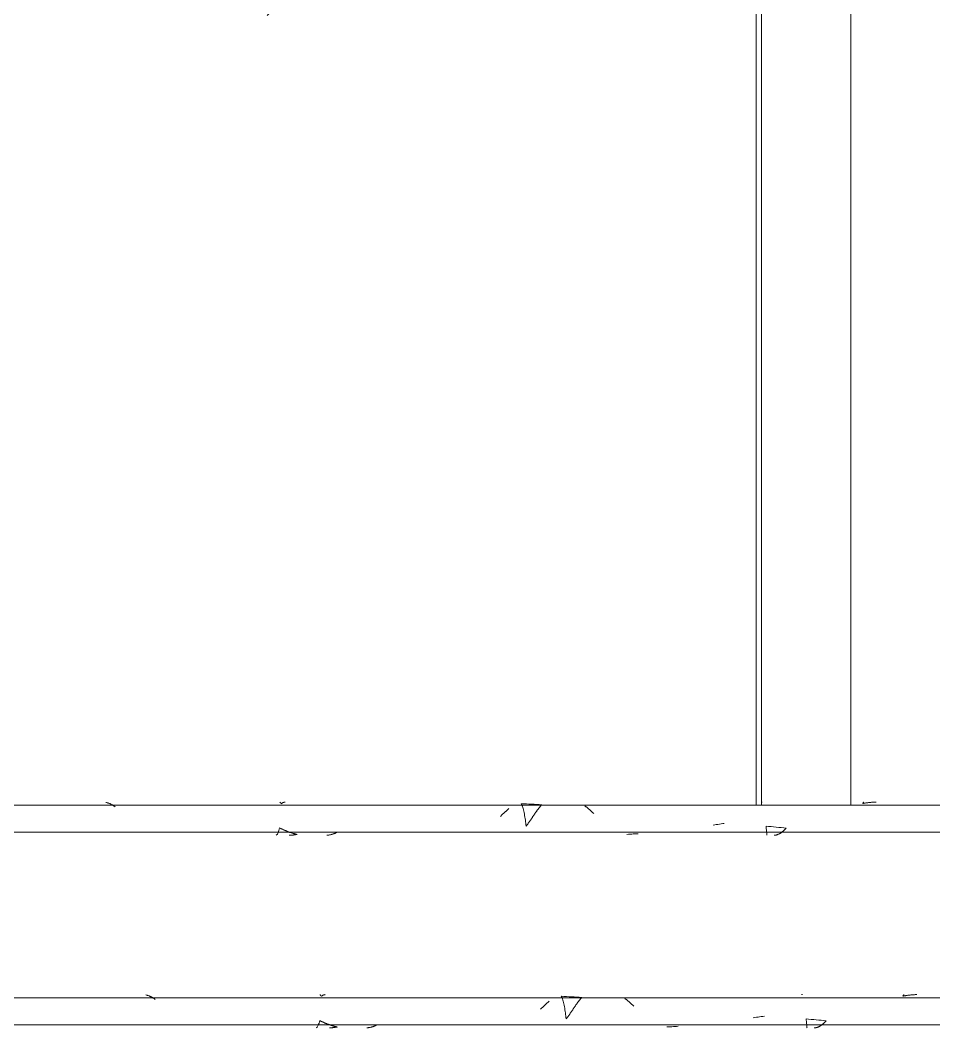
# Model space of a CAD drawing. Header units: millimetres. Extents: x -2100 to 124761, y -10432 to 93550.
# Drawn here: x 24236 to 24914, y -165 to 583 of the extents above; entities that cross this region are included whole.
import ezdxf

# ---------------------------------------------------------------- set-up
doc = ezdxf.new("R2010")
doc.units = ezdxf.units.MM
doc.linetypes.add('Centre', pattern=[31.75, 6.35, -4.7625, 15.875, -4.7625])
for name, color, linetype, lineweight in [('A-GLAZ-CWMG', 55, 'Continuous', 5), ('KINH', 152, 'Continuous', 5), ('NET THAY 1', 41, 'Continuous', 5), ('TRUC', 225, 'Continuous', 5)]:
    doc.layers.add(name, color=color, linetype=linetype, lineweight=lineweight)

# ---------------------------------------------------------------- blocks, each defined once
blk = doc.blocks.new('FP_9-MẶT ĐỨNG TRỤC A-Q')
at = {"layer": 'NET THAY 1'}
for p, q in [((24329.79, -140.87), (24329.5, -140.8)), ((24330.08, -140.94), (24329.79, -140.87)), ((24330.37, -141.02), (24330.08, -140.94)), ((24330.66, -141.1), (24330.37, -141.02)), ((24330.94, -141.19), (24330.66, -141.1)), ((24331.23, -141.29), (24330.94, -141.19)), ((24331.52, -141.39), (24331.23, -141.29)), ((24331.81, -141.5), (24331.52, -141.39)), ((24332.1, -141.62), (24331.81, -141.5)), ((24332.38, -141.74), (24332.1, -141.62)), ((24332.67, -141.87), (24332.38, -141.74)), ((24332.96, -142.01), (24332.67, -141.87)), ((24333.24, -142.15), (24332.96, -142.01)), ((24458.41, -140.58), (24458.71, -140.73)), ((24458.71, -140.73), (24459.01, -140.98)), ((24459.01, -140.98), (24459.3, -141.33)), ((24459.3, -141.33), (24459.59, -141.77)), ((24459.77, -141.63), (24459.59, -141.77)), ((24459.96, -141.5), (24459.77, -141.63)), ((24460.14, -141.38), (24459.96, -141.5)), ((24460.33, -141.26), (24460.14, -141.38)), ((24460.51, -141.15), (24460.33, -141.26)), ((24460.7, -141.05), (24460.51, -141.15)), ((24460.88, -140.96), (24460.7, -141.05)), ((24461.07, -140.88), (24460.88, -140.96)), ((24461.25, -140.81), (24461.07, -140.88)), ((24461.43, -140.74), (24461.25, -140.81)), ((24461.62, -140.69), (24461.43, -140.74)), ((24461.8, -140.64), (24461.62, -140.69)), ((24461.98, -140.6), (24461.8, -140.64)), ((24462.17, -140.57), (24461.98, -140.6)), ((24462.35, -140.55), (24462.17, -140.57)), ((24462.53, -140.53), (24462.35, -140.55)), ((24639.47, -141.87), (24637.56, -141.78)), ((24637.56, -141.78), (24637.85, -142.33)), ((24641.37, -141.96), (24639.47, -141.87)), ((24643.28, -142.06), (24641.37, -141.96)), ((24815.97, -140.54), (24815.72, -140.55)), ((24816.23, -140.54), (24815.97, -140.54)), ((24816.48, -140.53), (24816.23, -140.54)), ((24891.04, -141.43), (24890.93, -141.7)), ((24891.38, -141.6), (24890.93, -141.7)), ((24891.15, -141.19), (24891.04, -141.43)), ((24891.26, -140.99), (24891.15, -141.19)), ((24891.36, -140.82), (24891.26, -140.99)), ((24891.46, -140.7), (24891.36, -140.82)), ((24891.83, -141.51), (24891.38, -141.6)), ((24891.57, -140.6), (24891.46, -140.7)), ((24891.67, -140.55), (24891.57, -140.6)), ((24892.28, -141.43), (24891.83, -141.51)), ((24892.73, -141.34), (24892.28, -141.43)), ((24893.17, -141.26), (24892.73, -141.34)), ((24893.62, -141.19), (24893.17, -141.26)), ((24894.07, -141.12), (24893.62, -141.19)), ((24894.51, -141.05), (24894.07, -141.12)), ((24894.96, -140.99), (24894.51, -141.05)), ((24895.41, -140.93), (24894.96, -140.99)), ((24895.86, -140.88), (24895.41, -140.93)), ((24896.3, -140.82), (24895.86, -140.88)), ((24896.75, -140.78), (24896.3, -140.82)), ((24897.19, -140.73), (24896.75, -140.78)), ((24897.64, -140.7), (24897.19, -140.73)), ((24898.09, -140.66), (24897.64, -140.7)), ((24898.53, -140.63), (24898.09, -140.66)), ((24898.98, -140.6), (24898.53, -140.63)), ((24899.43, -140.58), (24898.98, -140.6)), ((24899.87, -140.56), (24899.43, -140.58)), ((24900.32, -140.55), (24899.87, -140.56)), ((24900.76, -140.54), (24900.32, -140.55)), ((24901.21, -140.53), (24900.76, -140.54)), ((31335.33, -142.86), (22887.32, -142.86)), ((24333.53, -142.29), (24333.24, -142.15)), ((24333.81, -142.45), (24333.53, -142.29)), ((24334.1, -142.61), (24333.81, -142.45)), ((24334.38, -142.77), (24334.1, -142.61)), ((24334.67, -142.94), (24334.38, -142.77)), ((24334.95, -143.12), (24334.67, -142.94)), ((24335.23, -143.3), (24334.95, -143.12)), ((24335.51, -143.48), (24335.23, -143.3)), ((24335.8, -143.67), (24335.51, -143.48)), ((24336.08, -143.87), (24335.8, -143.67)), ((24336.36, -144.07), (24336.08, -143.87)), ((24624.03, -149.48), (24623.76, -149.73)), ((24624.29, -149.23), (24624.03, -149.48)), ((24624.56, -148.98), (24624.29, -149.23)), ((24624.82, -148.73), (24624.56, -148.98)), ((24625.09, -148.48), (24624.82, -148.73)), ((24625.35, -148.24), (24625.09, -148.48)), ((24625.62, -148), (24625.35, -148.24)), ((24625.88, -147.76), (24625.62, -148)), ((24626.14, -147.52), (24625.88, -147.76)), ((24626.4, -147.29), (24626.14, -147.52)), ((24626.66, -147.05), (24626.4, -147.29)), ((24626.92, -146.82), (24626.66, -147.05)), ((24627.18, -146.6), (24626.92, -146.82)), ((24627.44, -146.37), (24627.18, -146.6)), ((24627.7, -146.15), (24627.44, -146.37)), ((24627.96, -145.93), (24627.7, -146.15)), ((24628.21, -145.72), (24627.96, -145.93)), ((24628.47, -145.5), (24628.21, -145.72)), ((24637.85, -142.33), (24638.14, -142.98)), ((24638.14, -142.98), (24638.42, -143.71)), ((24638.42, -143.71), (24638.69, -144.53)), ((24638.69, -144.53), (24638.95, -145.41)), ((24638.95, -145.41), (24639.2, -146.37)), ((24639.2, -146.37), (24639.43, -147.37)), ((24639.43, -147.37), (24639.66, -148.43)), ((24639.66, -148.43), (24639.88, -149.53)), ((24639.88, -149.53), (24640.08, -150.65)), ((24645.19, -142.16), (24643.28, -142.06)), ((24647.09, -142.27), (24645.19, -142.16)), ((24649, -142.37), (24647.09, -142.27)), ((24647.55, -149.44), (24647.33, -149.76)), ((24647.76, -149.12), (24647.55, -149.44)), ((24647.97, -148.8), (24647.76, -149.12)), ((24648.19, -148.49), (24647.97, -148.8)), ((24648.4, -148.18), (24648.19, -148.49)), ((24648.61, -147.87), (24648.4, -148.18)), ((24648.82, -147.57), (24648.61, -147.87)), ((24649.02, -147.27), (24648.82, -147.57)), ((24650.9, -142.48), (24649, -142.37)), ((24649.23, -146.98), (24649.02, -147.27)), ((24649.44, -146.68), (24649.23, -146.98)), ((24649.64, -146.4), (24649.44, -146.68)), ((24649.84, -146.12), (24649.64, -146.4)), ((24650.05, -145.84), (24649.84, -146.12)), ((24650.25, -145.57), (24650.05, -145.84)), ((24650.45, -145.3), (24650.25, -145.57)), ((24650.65, -145.04), (24650.45, -145.3)), ((24650.85, -144.79), (24650.65, -145.04)), ((24651.05, -144.54), (24650.85, -144.79)), ((24652.81, -142.59), (24650.9, -142.48)), ((24651.25, -144.3), (24651.05, -144.54)), ((24651.44, -144.06), (24651.25, -144.3)), ((24651.64, -143.83), (24651.44, -144.06)), ((24651.84, -143.61), (24651.64, -143.83)), ((24652.03, -143.39), (24651.84, -143.61)), ((24652.23, -143.18), (24652.03, -143.39)), ((24652.42, -142.98), (24652.23, -143.18)), ((24652.61, -142.78), (24652.42, -142.98)), ((24652.81, -142.59), (24652.61, -142.78)), ((24685.01, -143.64), (24684.73, -143.45)), ((24685.29, -143.83), (24685.01, -143.64)), ((24685.57, -144.03), (24685.29, -143.83)), ((24685.85, -144.24), (24685.57, -144.03)), ((24686.13, -144.45), (24685.85, -144.24)), ((24686.41, -144.67), (24686.13, -144.45)), ((24686.69, -144.89), (24686.41, -144.67)), ((24686.96, -145.11), (24686.69, -144.89)), ((24687.24, -145.34), (24686.96, -145.11)), ((24687.52, -145.57), (24687.24, -145.34)), ((24687.79, -145.81), (24687.52, -145.57)), ((24688.07, -146.05), (24687.79, -145.81)), ((24688.34, -146.29), (24688.07, -146.05)), ((24688.62, -146.54), (24688.34, -146.29)), ((24688.89, -146.79), (24688.62, -146.54)), ((24689.16, -147.05), (24688.89, -146.79)), ((24689.43, -147.3), (24689.16, -147.05)), ((24689.7, -147.57), (24689.43, -147.3)), ((24689.97, -147.83), (24689.7, -147.57)), ((24690.24, -148.1), (24689.97, -147.83)), ((24690.51, -148.37), (24690.24, -148.1)), ((24690.78, -148.64), (24690.51, -148.37)), ((24691.05, -148.91), (24690.78, -148.64)), ((24691.31, -149.19), (24691.05, -148.91)), ((24622.42, -151.01), (24622.15, -151.27)), ((24622.69, -150.76), (24622.42, -151.01)), ((24622.96, -150.5), (24622.69, -150.76)), ((24623.22, -150.24), (24622.96, -150.5)), ((24623.49, -149.99), (24623.22, -150.24)), ((24623.76, -149.73), (24623.49, -149.99)), ((24640.08, -150.65), (24640.27, -151.79)), ((24640.27, -151.79), (24640.44, -152.95)), ((24640.44, -152.95), (24640.61, -154.1)), ((24640.61, -154.1), (24640.76, -155.24)), ((24640.76, -155.24), (24640.9, -156.36)), ((24640.9, -156.36), (24641.02, -157.45)), ((24642.34, -156.97), (24642.1, -157.29)), ((24642.58, -156.66), (24642.34, -156.97)), ((24642.82, -156.34), (24642.58, -156.66)), ((24643.05, -156.02), (24642.82, -156.34)), ((24643.29, -155.7), (24643.05, -156.02)), ((24643.52, -155.37), (24643.29, -155.7)), ((24643.76, -155.04), (24643.52, -155.37)), ((24643.99, -154.71), (24643.76, -155.04)), ((24644.22, -154.38), (24643.99, -154.71)), ((24644.45, -154.05), (24644.22, -154.38)), ((24644.68, -153.72), (24644.45, -154.05)), ((24644.9, -153.39), (24644.68, -153.72)), ((24645.13, -153.06), (24644.9, -153.39)), ((24645.35, -152.72), (24645.13, -153.06)), ((24645.58, -152.39), (24645.35, -152.72)), ((24645.8, -152.06), (24645.58, -152.39)), ((24646.02, -151.72), (24645.8, -152.06)), ((24646.24, -151.39), (24646.02, -151.72)), ((24646.46, -151.06), (24646.24, -151.39)), ((24646.68, -150.73), (24646.46, -151.06)), ((24646.9, -150.41), (24646.68, -150.73)), ((24647.12, -150.08), (24646.9, -150.41)), ((24647.33, -149.76), (24647.12, -150.08)), ((24785.79, -156.84), (24784.61, -157.02)), ((24786.98, -156.65), (24785.79, -156.84)), ((24788.16, -156.47), (24786.98, -156.65)), ((22887.32, -162.86), (31335.33, -162.86)), ((24456.74, -164.27), (24456.44, -164.67)), ((24457.03, -163.76), (24456.74, -164.27)), ((24457.31, -163.15), (24457.03, -163.76)), ((24457.59, -162.45), (24457.31, -163.15)), ((24457.86, -161.65), (24457.59, -162.45)), ((24458.12, -160.77), (24457.86, -161.65)), ((24458.36, -159.82), (24458.12, -160.77)), ((24458.76, -159.99), (24458.37, -159.8)), ((24459.15, -160.18), (24458.76, -159.99)), ((24459.53, -160.37), (24459.15, -160.18)), ((24459.92, -160.55), (24459.53, -160.37)), ((24460.3, -160.73), (24459.92, -160.55)), ((24460.69, -160.91), (24460.3, -160.73)), ((24461.07, -161.09), (24460.69, -160.91)), ((24461.46, -161.26), (24461.07, -161.09)), ((24461.84, -161.43), (24461.46, -161.26)), ((24462.23, -161.59), (24461.84, -161.43)), ((24462.61, -161.76), (24462.23, -161.59)), ((24462.99, -161.92), (24462.61, -161.76)), ((24463.38, -162.07), (24462.99, -161.92)), ((24463.76, -162.23), (24463.38, -162.07)), ((24464.14, -162.38), (24463.76, -162.23)), ((24464.52, -162.52), (24464.14, -162.38)), ((24464.9, -162.67), (24464.52, -162.52)), ((24465.29, -162.81), (24464.9, -162.67)), ((24465.67, -162.94), (24465.29, -162.81)), ((24466.05, -163.08), (24465.67, -162.94)), ((24466.43, -163.2), (24466.05, -163.08)), ((24466.81, -163.33), (24466.43, -163.2)), ((24467.19, -163.45), (24466.81, -163.33)), ((24467.57, -163.57), (24467.19, -163.45)), ((24467.95, -163.68), (24467.57, -163.57)), ((24468.32, -163.79), (24467.95, -163.68)), ((24468.7, -163.9), (24468.32, -163.79)), ((24469.08, -164), (24468.7, -163.9)), ((24469.46, -164.1), (24469.08, -164)), ((24469.84, -164.19), (24469.46, -164.1)), ((24470.21, -164.28), (24469.84, -164.19)), ((24470.59, -164.37), (24470.21, -164.28)), ((24470.97, -164.45), (24470.59, -164.37)), ((24471.35, -164.53), (24470.97, -164.45)), ((24497.38, -164.44), (24497.08, -164.53)), ((24497.69, -164.35), (24497.38, -164.44)), ((24497.99, -164.25), (24497.69, -164.35)), ((24498.3, -164.15), (24497.99, -164.25)), ((24498.6, -164.04), (24498.3, -164.15)), ((24498.9, -163.93), (24498.6, -164.04)), ((24499.21, -163.81), (24498.9, -163.93)), ((24499.51, -163.69), (24499.21, -163.81)), ((24499.81, -163.56), (24499.51, -163.69)), ((24500.11, -163.42), (24499.81, -163.56)), ((24500.41, -163.29), (24500.11, -163.42)), ((24500.72, -163.15), (24500.41, -163.29)), ((24641.02, -157.45), (24641.14, -158.5)), ((24641.38, -158.2), (24641.14, -158.5)), ((24641.62, -157.9), (24641.38, -158.2)), ((24641.86, -157.59), (24641.62, -157.9)), ((24642.1, -157.29), (24641.86, -157.59)), ((24717.05, -164.47), (24715.85, -164.53)), ((24718.25, -164.4), (24717.05, -164.47)), ((24719.45, -164.33), (24718.25, -164.4)), ((24720.65, -164.26), (24719.45, -164.33)), ((24721.85, -164.19), (24720.65, -164.26)), ((24723.05, -164.11), (24721.85, -164.19)), ((24724.25, -164.03), (24723.05, -164.11)), ((24781.04, -157.56), (24779.86, -157.73)), ((24782.23, -157.38), (24781.04, -157.56)), ((24783.42, -157.2), (24782.23, -157.38)), ((24784.61, -157.02), (24783.42, -157.2)), ((24820.99, -158.7), (24819.11, -158.52)), ((24819.11, -158.52), (24819.21, -159.49)), ((24819.21, -159.49), (24819.3, -160.41)), ((24819.3, -160.41), (24819.38, -161.27)), ((24819.38, -161.27), (24819.46, -162.05)), ((24819.46, -162.05), (24819.52, -162.76)), ((24819.52, -162.76), (24819.57, -163.39)), ((24819.57, -163.39), (24819.62, -163.93)), ((24819.62, -163.93), (24819.67, -164.38)), ((24819.67, -164.38), (24819.71, -164.73)), ((24822.86, -158.88), (24820.99, -158.7)), ((24824.73, -159.06), (24822.86, -158.88)), ((24826.6, -159.23), (24824.73, -159.06)), ((24828.47, -159.41), (24826.6, -159.23)), ((24828.27, -164.45), (24828.01, -164.56)), ((24828.53, -164.33), (24828.27, -164.45)), ((24830.35, -159.58), (24828.47, -159.41)), ((24828.79, -164.21), (24828.53, -164.33)), ((24829.04, -164.08), (24828.79, -164.21)), ((24829.3, -163.94), (24829.04, -164.08)), ((24829.56, -163.79), (24829.3, -163.94)), ((24829.82, -163.63), (24829.56, -163.79)), ((24830.07, -163.47), (24829.82, -163.63)), ((24830.33, -163.3), (24830.07, -163.47)), ((24830.58, -163.12), (24830.33, -163.3)), ((24832.22, -159.75), (24830.35, -159.58)), ((24830.84, -162.93), (24830.58, -163.12)), ((24831.09, -162.74), (24830.84, -162.93)), ((24831.35, -162.54), (24831.09, -162.74)), ((24831.6, -162.33), (24831.35, -162.54)), ((24831.85, -162.12), (24831.6, -162.33)), ((24832.1, -161.9), (24831.85, -162.12)), ((24832.35, -161.67), (24832.1, -161.9)), ((24834.09, -159.92), (24832.22, -159.75)), ((24832.6, -161.44), (24832.35, -161.67)), ((24832.85, -161.2), (24832.6, -161.44)), ((24833.1, -160.95), (24832.85, -161.2)), ((24833.35, -160.7), (24833.1, -160.95)), ((24833.6, -160.45), (24833.35, -160.7)), ((24833.84, -160.18), (24833.6, -160.45)), ((24834.09, -159.92), (24833.84, -160.18)), ((24456.14, -164.95), (24455.84, -165.13)), ((24456.44, -164.67), (24456.14, -164.95)), ((24465.95, -165.18), (24465.58, -165.18)), ((24466.31, -165.16), (24465.95, -165.18)), ((24466.67, -165.15), (24466.31, -165.16)), ((24467.03, -165.13), (24466.67, -165.15)), ((24467.39, -165.1), (24467.03, -165.13)), ((24467.75, -165.07), (24467.39, -165.1)), ((24468.11, -165.04), (24467.75, -165.07)), ((24468.47, -165), (24468.11, -165.04)), ((24468.83, -164.96), (24468.47, -165)), ((24469.19, -164.91), (24468.83, -164.96)), ((24469.55, -164.86), (24469.19, -164.91)), ((24469.91, -164.8), (24469.55, -164.86)), ((24470.27, -164.74), (24469.91, -164.8)), ((24470.63, -164.67), (24470.27, -164.74)), ((24470.99, -164.6), (24470.63, -164.67)), ((24471.35, -164.53), (24470.99, -164.6)), ((24493.72, -165.13), (24493.41, -165.15)), ((24494.02, -165.1), (24493.72, -165.13)), ((24494.33, -165.07), (24494.02, -165.1)), ((24494.64, -165.03), (24494.33, -165.07)), ((24494.94, -164.99), (24494.64, -165.03)), ((24495.25, -164.94), (24494.94, -164.99)), ((24495.55, -164.88), (24495.25, -164.94)), ((24495.86, -164.82), (24495.55, -164.88)), ((24496.16, -164.76), (24495.86, -164.82)), ((24496.47, -164.69), (24496.16, -164.76)), ((24496.77, -164.61), (24496.47, -164.69)), ((24497.08, -164.53), (24496.77, -164.61)), ((24819.71, -164.73), (24819.75, -164.98)), ((24819.75, -164.98), (24819.78, -165.13)), ((24825.4, -165.17), (24825.14, -165.18)), ((24825.66, -165.15), (24825.4, -165.17)), ((24825.92, -165.12), (24825.66, -165.15)), ((24826.19, -165.08), (24825.92, -165.12)), ((24826.45, -165.03), (24826.19, -165.08)), ((24826.71, -164.97), (24826.45, -165.03)), ((24826.97, -164.91), (24826.71, -164.97)), ((24827.23, -164.83), (24826.97, -164.91)), ((24827.49, -164.75), (24827.23, -164.83)), ((24827.75, -164.66), (24827.49, -164.75)), ((24828.01, -164.56), (24827.75, -164.66))]:
    blk.add_line(p, q, dxfattribs=at)
blk = doc.blocks.new('FP_10-MẶT ĐỨNG TRỤC A-Q')
at = {"layer": 'NET THAY 1'}
for p, q in [((31305.6, 0), (22887.32, 0)), ((24300.04, 2.02), (24299.75, 2.08)), ((24300.33, 1.95), (24300.04, 2.02)), ((24300.62, 1.88), (24300.33, 1.95)), ((24300.91, 1.8), (24300.62, 1.88)), ((24301.2, 1.71), (24300.91, 1.8)), ((24301.49, 1.62), (24301.2, 1.71)), ((24301.77, 1.52), (24301.49, 1.62)), ((24302.06, 1.41), (24301.77, 1.52)), ((24302.35, 1.3), (24302.06, 1.41)), ((24302.64, 1.18), (24302.35, 1.3)), ((24302.92, 1.05), (24302.64, 1.18)), ((24303.21, 0.92), (24302.92, 1.05)), ((24303.5, 0.78), (24303.21, 0.92)), ((24303.78, 0.64), (24303.5, 0.78)), ((24304.07, 0.49), (24303.78, 0.64)), ((24304.35, 0.33), (24304.07, 0.49)), ((24304.64, 0.17), (24304.35, 0.33)), ((24304.92, 0), (24304.64, 0.17)), ((24305.2, -0.17), (24304.92, 0)), ((24428.7, 2.28), (24428.98, 2.14)), ((24428.98, 2.14), (24429.27, 1.9)), ((24429.27, 1.9), (24429.56, 1.57)), ((24429.56, 1.57), (24429.84, 1.15)), ((24430.02, 1.28), (24429.84, 1.15)), ((24430.2, 1.41), (24430.02, 1.28)), ((24430.38, 1.52), (24430.2, 1.41)), ((24430.56, 1.63), (24430.38, 1.52)), ((24430.74, 1.74), (24430.56, 1.63)), ((24430.92, 1.83), (24430.74, 1.74)), ((24431.1, 1.92), (24430.92, 1.83)), ((24431.28, 1.99), (24431.1, 1.92)), ((24431.46, 2.06), (24431.28, 1.99)), ((24431.64, 2.13), (24431.46, 2.06)), ((24431.82, 2.18), (24431.64, 2.13)), ((24432, 2.22), (24431.82, 2.18)), ((24432.17, 2.26), (24432, 2.22)), ((24432.35, 2.29), (24432.17, 2.26)), ((24432.53, 2.31), (24432.35, 2.29)), ((24432.71, 2.32), (24432.53, 2.31)), ((24609.72, 1.05), (24607.82, 1.14)), ((24607.82, 1.14), (24608.11, 0.6)), ((24608.11, 0.6), (24608.39, -0.04)), ((24611.63, 0.96), (24609.72, 1.05)), ((24613.53, 0.86), (24611.63, 0.96)), ((24615.44, 0.77), (24613.53, 0.86)), ((24617.34, 0.66), (24615.44, 0.77)), ((24619.25, 0.56), (24617.34, 0.66)), ((24621.15, 0.45), (24619.25, 0.56)), ((24623.06, 0.34), (24621.15, 0.45)), ((24622.87, 0.16), (24622.67, -0.03)), ((24623.06, 0.34), (24622.87, 0.16)), ((24786.25, 2.32), (24785.97, 2.31)), ((24786.52, 2.33), (24786.25, 2.32)), ((24861.29, 1.48), (24861.19, 1.22)), ((24861.64, 1.31), (24861.19, 1.22)), ((24861.4, 1.7), (24861.29, 1.48)), ((24861.5, 1.89), (24861.4, 1.7)), ((24861.6, 2.05), (24861.5, 1.89)), ((24861.7, 2.17), (24861.6, 2.05)), ((24862.1, 1.4), (24861.64, 1.31)), ((24861.8, 2.26), (24861.7, 2.17)), ((24861.9, 2.31), (24861.8, 2.26)), ((24862.55, 1.49), (24862.1, 1.4)), ((24863.01, 1.57), (24862.55, 1.49)), ((24863.46, 1.65), (24863.01, 1.57)), ((24863.92, 1.72), (24863.46, 1.65)), ((24864.37, 1.79), (24863.92, 1.72)), ((24864.82, 1.85), (24864.37, 1.79)), ((24865.28, 1.91), (24864.82, 1.85)), ((24865.73, 1.97), (24865.28, 1.91)), ((24866.19, 2.02), (24865.73, 1.97)), ((24866.64, 2.07), (24866.19, 2.02)), ((24867.09, 2.12), (24866.64, 2.07)), ((24867.55, 2.16), (24867.09, 2.12)), ((24868, 2.19), (24867.55, 2.16)), ((24868.45, 2.22), (24868, 2.19)), ((24868.91, 2.25), (24868.45, 2.22)), ((24869.36, 2.28), (24868.91, 2.25)), ((24869.81, 2.29), (24869.36, 2.28)), ((24870.27, 2.31), (24869.81, 2.29)), ((24870.72, 2.32), (24870.27, 2.31)), ((24871.17, 2.33), (24870.72, 2.32)), ((24305.49, -0.35), (24305.2, -0.17)), ((24305.77, -0.53), (24305.49, -0.35)), ((24306.05, -0.72), (24305.77, -0.53)), ((24306.33, -0.92), (24306.05, -0.72)), ((24306.61, -1.12), (24306.33, -0.92)), ((24593.49, -7.25), (24593.22, -7.5)), ((24593.76, -6.99), (24593.49, -7.25)), ((24594.02, -6.74), (24593.76, -6.99)), ((24594.29, -6.48), (24594.02, -6.74)), ((24594.56, -6.23), (24594.29, -6.48)), ((24594.82, -5.99), (24594.56, -6.23)), ((24595.09, -5.74), (24594.82, -5.99)), ((24595.35, -5.49), (24595.09, -5.74)), ((24595.61, -5.25), (24595.35, -5.49)), ((24595.88, -5.01), (24595.61, -5.25)), ((24596.14, -4.77), (24595.88, -5.01)), ((24596.4, -4.54), (24596.14, -4.77)), ((24596.66, -4.3), (24596.4, -4.54)), ((24596.92, -4.07), (24596.66, -4.3)), ((24597.18, -3.84), (24596.92, -4.07)), ((24597.44, -3.62), (24597.18, -3.84)), ((24597.7, -3.39), (24597.44, -3.62)), ((24597.96, -3.17), (24597.7, -3.39)), ((24598.21, -2.96), (24597.96, -3.17)), ((24598.47, -2.74), (24598.21, -2.96)), ((24598.73, -2.53), (24598.47, -2.74)), ((24608.39, -0.04), (24608.67, -0.76)), ((24608.67, -0.76), (24608.94, -1.57)), ((24608.94, -1.57), (24609.2, -2.44)), ((24609.2, -2.44), (24609.45, -3.39)), ((24609.45, -3.39), (24609.69, -4.39)), ((24609.69, -4.39), (24609.92, -5.44)), ((24609.92, -5.44), (24610.14, -6.53)), ((24610.14, -6.53), (24610.34, -7.65)), ((24617.17, -7.41), (24616.95, -7.74)), ((24617.38, -7.09), (24617.17, -7.41)), ((24617.6, -6.76), (24617.38, -7.09)), ((24617.81, -6.44), (24617.6, -6.76)), ((24618.03, -6.12), (24617.81, -6.44)), ((24618.24, -5.81), (24618.03, -6.12)), ((24618.45, -5.5), (24618.24, -5.81)), ((24618.66, -5.19), (24618.45, -5.5)), ((24618.87, -4.88), (24618.66, -5.19)), ((24619.08, -4.58), (24618.87, -4.88)), ((24619.28, -4.29), (24619.08, -4.58)), ((24619.49, -3.99), (24619.28, -4.29)), ((24619.69, -3.7), (24619.49, -3.99)), ((24619.9, -3.42), (24619.69, -3.7)), ((24620.1, -3.14), (24619.9, -3.42)), ((24620.31, -2.87), (24620.1, -3.14)), ((24620.51, -2.6), (24620.31, -2.87)), ((24620.71, -2.33), (24620.51, -2.6)), ((24620.91, -2.08), (24620.71, -2.33)), ((24621.11, -1.82), (24620.91, -2.08)), ((24621.31, -1.58), (24621.11, -1.82)), ((24621.5, -1.34), (24621.31, -1.58)), ((24621.7, -1.1), (24621.5, -1.34)), ((24621.9, -0.88), (24621.7, -1.1)), ((24622.09, -0.66), (24621.9, -0.88)), ((24622.29, -0.44), (24622.09, -0.66)), ((24622.48, -0.23), (24622.29, -0.44)), ((24622.67, -0.03), (24622.48, -0.23)), ((24655.26, -0.69), (24654.98, -0.5)), ((24655.54, -0.88), (24655.26, -0.69)), ((24655.83, -1.08), (24655.54, -0.88)), ((24656.11, -1.28), (24655.83, -1.08)), ((24656.39, -1.49), (24656.11, -1.28)), ((24656.66, -1.7), (24656.39, -1.49)), ((24656.94, -1.92), (24656.66, -1.7)), ((24657.22, -2.14), (24656.94, -1.92)), ((24657.5, -2.37), (24657.22, -2.14)), ((24657.78, -2.6), (24657.5, -2.37)), ((24658.05, -2.83), (24657.78, -2.6)), ((24658.33, -3.07), (24658.05, -2.83)), ((24658.6, -3.32), (24658.33, -3.07)), ((24658.88, -3.56), (24658.6, -3.32)), ((24659.15, -3.81), (24658.88, -3.56)), ((24659.42, -4.06), (24659.15, -3.81)), ((24659.69, -4.32), (24659.42, -4.06)), ((24659.97, -4.58), (24659.69, -4.32)), ((24660.24, -4.84), (24659.97, -4.58)), ((24660.51, -5.11), (24660.24, -4.84)), ((24660.77, -5.38), (24660.51, -5.11)), ((24661.04, -5.65), (24660.77, -5.38)), ((24661.31, -5.92), (24661.04, -5.65)), ((24661.58, -6.2), (24661.31, -5.92)), ((24592.68, -8.02), (24592.41, -8.28)), ((24592.95, -7.76), (24592.68, -8.02)), ((24593.22, -7.5), (24592.95, -7.76)), ((24610.34, -7.65), (24610.53, -8.8)), ((24610.53, -8.8), (24610.71, -9.95)), ((24610.71, -9.95), (24610.88, -11.1)), ((24610.88, -11.1), (24611.03, -12.25)), ((24611.03, -12.25), (24611.17, -13.37)), ((24611.17, -13.37), (24611.3, -14.46)), ((24611.3, -14.46), (24611.41, -15.52)), ((24611.9, -14.91), (24611.66, -15.22)), ((24612.14, -14.61), (24611.9, -14.91)), ((24612.38, -14.3), (24612.14, -14.61)), ((24612.62, -13.98), (24612.38, -14.3)), ((24612.85, -13.66), (24612.62, -13.98)), ((24613.09, -13.35), (24612.85, -13.66)), ((24613.33, -13.02), (24613.09, -13.35)), ((24613.56, -12.7), (24613.33, -13.02)), ((24613.79, -12.37), (24613.56, -12.7)), ((24614.03, -12.05), (24613.79, -12.37)), ((24614.26, -11.72), (24614.03, -12.05)), ((24614.49, -11.39), (24614.26, -11.72)), ((24614.72, -11.05), (24614.49, -11.39)), ((24614.94, -10.72), (24614.72, -11.05)), ((24615.17, -10.39), (24614.94, -10.72)), ((24615.4, -10.06), (24615.17, -10.39)), ((24615.62, -9.72), (24615.4, -10.06)), ((24615.85, -9.39), (24615.62, -9.72)), ((24616.07, -9.06), (24615.85, -9.39)), ((24616.29, -8.73), (24616.07, -9.06)), ((24616.51, -8.39), (24616.29, -8.73)), ((24616.73, -8.07), (24616.51, -8.39)), ((24616.95, -7.74), (24616.73, -8.07)), ((24751.32, -14.57), (24750.13, -14.75)), ((24752.51, -14.39), (24751.32, -14.57)), ((24753.69, -14.21), (24752.51, -14.39)), ((24754.88, -14.03), (24753.69, -14.21)), ((24756.07, -13.84), (24754.88, -14.03)), ((24757.25, -13.66), (24756.07, -13.84)), ((24758.44, -13.48), (24757.25, -13.66)), ((22887.32, -20), (31305.6, -20)), ((24426.4, -22.09), (24426.09, -22.27)), ((24426.7, -21.8), (24426.4, -22.09)), ((24427, -21.39), (24426.7, -21.8)), ((24427.29, -20.87), (24427, -21.39)), ((24427.58, -20.25), (24427.29, -20.87)), ((24427.86, -19.53), (24427.58, -20.25)), ((24428.13, -18.71), (24427.86, -19.53)), ((24428.39, -17.81), (24428.13, -18.71)), ((24428.64, -16.84), (24428.39, -17.81)), ((24429.04, -17.02), (24428.65, -16.82)), ((24429.42, -17.21), (24429.04, -17.02)), ((24429.81, -17.4), (24429.42, -17.21)), ((24430.2, -17.58), (24429.81, -17.4)), ((24430.58, -17.77), (24430.2, -17.58)), ((24430.97, -17.95), (24430.58, -17.77)), ((24431.35, -18.12), (24430.97, -17.95)), ((24431.74, -18.3), (24431.35, -18.12)), ((24432.12, -18.47), (24431.74, -18.3)), ((24432.51, -18.64), (24432.12, -18.47)), ((24432.89, -18.8), (24432.51, -18.64)), ((24433.27, -18.96), (24432.89, -18.8)), ((24433.66, -19.12), (24433.27, -18.96)), ((24434.04, -19.28), (24433.66, -19.12)), ((24434.42, -19.43), (24434.04, -19.28)), ((24434.8, -19.58), (24434.42, -19.43)), ((24435.19, -19.72), (24434.8, -19.58)), ((24435.57, -19.87), (24435.19, -19.72)), ((24435.95, -20), (24435.57, -19.87)), ((24436.04, -22.32), (24435.67, -22.33)), ((24436.33, -20.14), (24435.95, -20)), ((24436.41, -22.31), (24436.04, -22.32)), ((24436.71, -20.27), (24436.33, -20.14)), ((24436.79, -22.29), (24436.41, -22.31)), ((24437.09, -20.4), (24436.71, -20.27)), ((24437.16, -22.27), (24436.79, -22.29)), ((24437.47, -20.52), (24437.09, -20.4)), ((24437.53, -22.24), (24437.16, -22.27)), ((24437.85, -20.64), (24437.47, -20.52)), ((24437.91, -22.21), (24437.53, -22.24)), ((24438.23, -20.76), (24437.85, -20.64)), ((24438.28, -22.17), (24437.91, -22.21)), ((24438.61, -20.87), (24438.23, -20.76)), ((24438.65, -22.13), (24438.28, -22.17)), ((24438.99, -20.98), (24438.61, -20.87)), ((24439.02, -22.08), (24438.65, -22.13)), ((24439.36, -21.08), (24438.99, -20.98)), ((24439.4, -22.03), (24439.02, -22.08)), ((24439.74, -21.18), (24439.36, -21.08)), ((24439.77, -21.97), (24439.4, -22.03)), ((24440.12, -21.28), (24439.74, -21.18)), ((24440.14, -21.91), (24439.77, -21.97)), ((24440.5, -21.37), (24440.12, -21.28)), ((24440.51, -21.85), (24440.14, -21.91)), ((24440.88, -21.46), (24440.5, -21.37)), ((24440.89, -21.78), (24440.51, -21.85)), ((24441.25, -21.54), (24440.88, -21.46)), ((24441.26, -21.7), (24440.89, -21.78)), ((24441.63, -21.62), (24441.25, -21.54)), ((24441.63, -21.62), (24441.26, -21.7)), ((24464, -22.26), (24463.7, -22.28)), ((24464.31, -22.23), (24464, -22.26)), ((24464.62, -22.19), (24464.31, -22.23)), ((24464.92, -22.15), (24464.62, -22.19)), ((24465.23, -22.1), (24464.92, -22.15)), ((24465.53, -22.05), (24465.23, -22.1)), ((24465.84, -21.99), (24465.53, -22.05)), ((24466.14, -21.93), (24465.84, -21.99)), ((24466.45, -21.86), (24466.14, -21.93)), ((24466.75, -21.79), (24466.45, -21.86)), ((24467.06, -21.71), (24466.75, -21.79)), ((24467.36, -21.62), (24467.06, -21.71)), ((24467.67, -21.53), (24467.36, -21.62)), ((24467.97, -21.44), (24467.67, -21.53)), ((24468.28, -21.34), (24467.97, -21.44)), ((24468.58, -21.23), (24468.28, -21.34)), ((24468.88, -21.12), (24468.58, -21.23)), ((24469.19, -21.01), (24468.88, -21.12)), ((24469.49, -20.88), (24469.19, -21.01)), ((24469.79, -20.76), (24469.49, -20.88)), ((24470.09, -20.63), (24469.79, -20.76)), ((24470.39, -20.49), (24470.09, -20.63)), ((24470.7, -20.35), (24470.39, -20.49)), ((24471, -20.21), (24470.7, -20.35)), ((24611.66, -15.22), (24611.42, -15.52)), ((24687.33, -21.56), (24686.13, -21.63)), ((24688.53, -21.5), (24687.33, -21.56)), ((24689.73, -21.42), (24688.53, -21.5)), ((24690.93, -21.35), (24689.73, -21.42)), ((24692.13, -21.27), (24690.93, -21.35)), ((24693.33, -21.2), (24692.13, -21.27)), ((24694.53, -21.11), (24693.33, -21.2)), ((24791.26, -15.72), (24789.39, -15.53)), ((24789.39, -15.54), (24789.49, -16.52)), ((24789.49, -16.52), (24789.58, -17.46)), ((24789.58, -17.46), (24789.67, -18.33)), ((24789.67, -18.33), (24789.74, -19.13)), ((24789.74, -19.13), (24789.8, -19.85)), ((24789.8, -19.85), (24789.86, -20.49)), ((24789.86, -20.49), (24789.91, -21.04)), ((24789.91, -21.04), (24789.96, -21.5)), ((24789.96, -21.5), (24790, -21.86)), ((24790, -21.86), (24790.03, -22.12)), ((24790.03, -22.12), (24790.07, -22.28)), ((24793.14, -15.9), (24791.26, -15.72)), ((24795.01, -16.08), (24793.14, -15.9)), ((24796.88, -16.25), (24795.01, -16.08)), ((24795.58, -22.31), (24795.32, -22.32)), ((24795.84, -22.29), (24795.58, -22.31)), ((24796.11, -22.26), (24795.84, -22.29)), ((24796.37, -22.22), (24796.11, -22.26)), ((24796.64, -22.17), (24796.37, -22.22)), ((24796.9, -22.11), (24796.64, -22.17)), ((24798.75, -16.43), (24796.88, -16.25)), ((24797.17, -22.04), (24796.9, -22.11)), ((24797.43, -21.97), (24797.17, -22.04)), ((24797.69, -21.88), (24797.43, -21.97)), ((24797.96, -21.79), (24797.69, -21.88)), ((24798.22, -21.69), (24797.96, -21.79)), ((24798.48, -21.58), (24798.22, -21.69)), ((24798.74, -21.46), (24798.48, -21.58)), ((24799, -21.33), (24798.74, -21.46)), ((24800.62, -16.6), (24798.75, -16.43)), ((24799.27, -21.19), (24799, -21.33)), ((24799.53, -21.05), (24799.27, -21.19)), ((24799.79, -20.9), (24799.53, -21.05)), ((24800.05, -20.74), (24799.79, -20.9)), ((24800.31, -20.57), (24800.05, -20.74)), ((24800.57, -20.4), (24800.31, -20.57)), ((24800.82, -20.21), (24800.57, -20.4)), ((24802.49, -16.77), (24800.62, -16.6)), ((24801.08, -20.02), (24800.82, -20.21)), ((24801.34, -19.83), (24801.08, -20.02)), ((24801.59, -19.62), (24801.34, -19.83)), ((24801.85, -19.41), (24801.59, -19.62)), ((24802.1, -19.19), (24801.85, -19.41)), ((24802.36, -18.97), (24802.1, -19.19)), ((24802.61, -18.73), (24802.36, -18.97)), ((24804.36, -16.94), (24802.49, -16.77)), ((24802.87, -18.5), (24802.61, -18.73)), ((24803.12, -18.25), (24802.87, -18.5)), ((24803.37, -18), (24803.12, -18.25)), ((24803.62, -17.75), (24803.37, -18)), ((24803.87, -17.48), (24803.62, -17.75)), ((24804.12, -17.22), (24803.87, -17.48)), ((24804.36, -16.94), (24804.12, -17.22))]:
    blk.add_line(p, q, dxfattribs=at)
blk = doc.blocks.new('Rectangular Mullion - Rectangular Mullion-V26-MẶT ĐỨNG TRỤC A-Q')
at = {"layer": 'A-GLAZ-CWMG'}
for p, q in [((30743.44, 2200), (30743.44, 0)), ((30809.64, 2200), (30809.64, 0)), ((30739.48, 2166.67), (30739.48, 0))]:
    blk.add_line(p, q, dxfattribs=at)

msp = doc.modelspace()

# ---------------------------------------------------------------- hatches: boundary and pattern name
at = {"layer": 'KINH'}
h = msp.add_hatch(dxfattribs=at)
h.set_pattern_fill('FP_11', color=256, angle=180, style=0, pattern_type=2)
h.set_pattern_definition([(225.204, (37422.6, 14448.4), (-0.002, -2032), [252.7, -2610.8]), (225.204, (37477.4, 14393.3), (-0.002, -2032), [252.7, -2610.8]), (225.204, (37552.7, 14524.3), (-0.002, -2032), [544.27, -2319.24]), (225.204, (38794.5, 13087), (-0.002, -2032), [252.7, -2610.8]), (225.204, (38849.3, 13031.8), (-0.002, -2032), [252.7, -2610.8]), (225.204, (38924.7, 13162.9), (-0.002, -2032), [544.27, -2319.24])])
h.paths.add_polyline_path([(22202.52, 4850), (22202.52, 0), (32826.57, 0), (32826.57, 4850)])

# ---------------------------------------------------------------- linework, layer by layer
at = {"layer": 'TRUC', "linetype": 'Centre', "ltscale": 75}
msp.add_line((-2000.06, 0), (44599.94, 0), dxfattribs=at)

# ---------------------------------------------------------------- block references
at = {"layer": 'A-GLAZ-CWMG'}
msp.add_blockref('Rectangular Mullion - Rectangular Mullion-V26-MẶT ĐỨNG TRỤC A-Q', (-5957.41, 0), dxfattribs=at)
at = {"layer": 'NET THAY 1'}
for name in ['FP_10-MẶT ĐỨNG TRỤC A-Q', 'FP_9-MẶT ĐỨNG TRỤC A-Q']:
    msp.add_blockref(name, (0, 0), dxfattribs=at)

doc.saveas('drawing.dxf')
